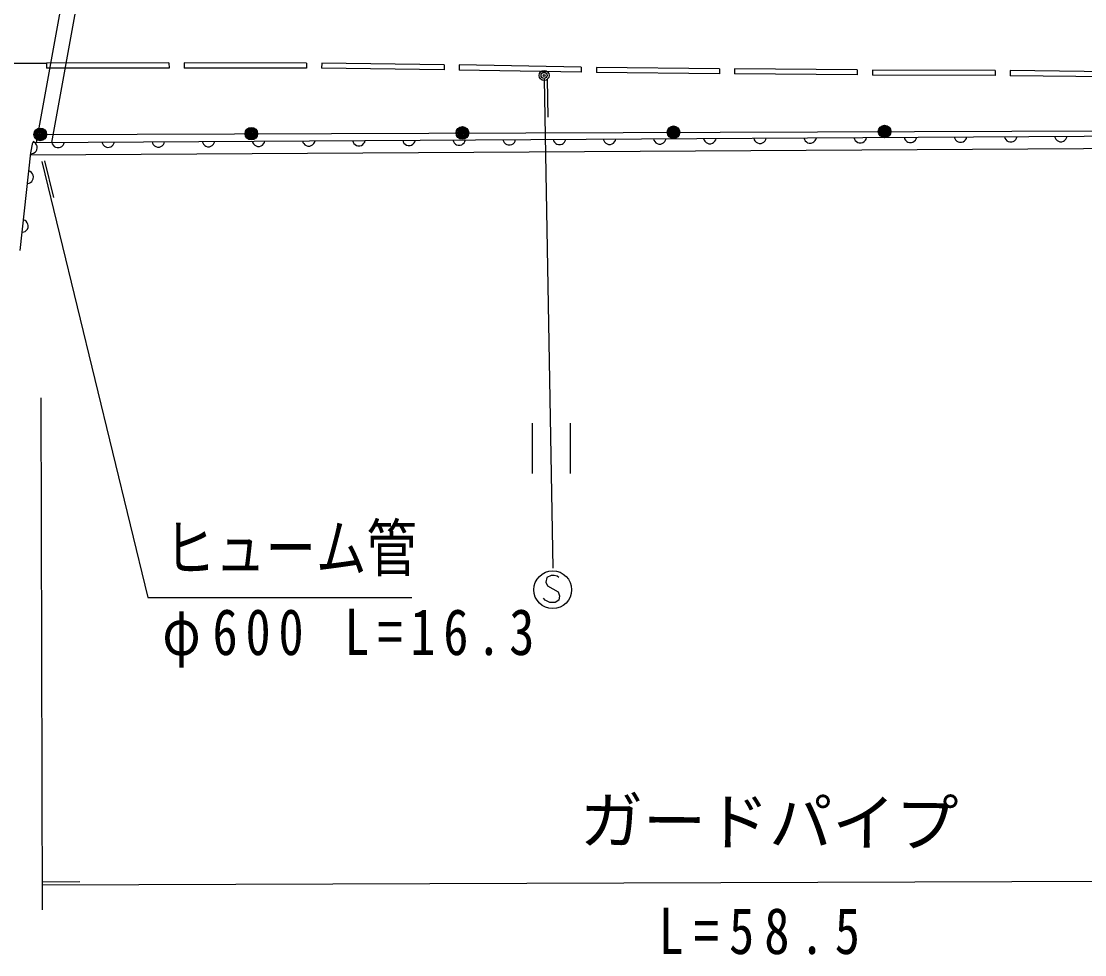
# Model space of a CAD drawing. Units: millimetres, scale not verified. Extents: x 40000 to 680000, y 20000 to 380000.
# Drawn here: x 399513 to 441664, y 240995 to 278009 of the extents above; entities that cross this region are included whole.
import ezdxf
from ezdxf.enums import TextEntityAlignment as Align

# ---------------------------------------------------------------- set-up
doc = ezdxf.new("R2010")
doc.units = ezdxf.units.MM
doc.header["$LTSCALE"] = 1000
doc.layers.add('M-BGD', color=7, linetype='Continuous', lineweight=25)
doc.styles.add('ＭＳ ゴシック', font='')
doc.styles.get('ＭＳ ゴシック').set_extended_font_data('MS Gothic')

msp = doc.modelspace()

# ---------------------------------------------------------------- linework, layer by layer
at = {"layer": 'M-BGD'}
for p, q in [((400113, 273203), (403025, 289237)), ((400724, 273206), (403636, 289242)), ((397533, 276342), (400518, 276351)), ((405368, 276355), (400518, 276351)), ((400518, 276351), (400518, 276151)), ((405369, 276155), (400518, 276151)), ((405368, 276355), (405369, 276155)), ((405968, 276355), (405968, 276155)), ((410820, 276345), (405968, 276355)), ((410820, 276145), (405968, 276155)), ((410820, 276345), (410820, 276145)), ((411420, 276344), (411418, 276144)), ((416271, 276083), (411418, 276144)), ((416274, 276283), (411420, 276344)), ((416274, 276283), (416271, 276083)), ((416874, 276275), (416870, 276075)), ((421709, 276187), (416874, 276275)), ((421709, 276187), (421705, 275987)), ((422309, 276176), (422307, 275976)), ((427183, 276128), (422309, 276176)), ((427183, 276128), (427181, 275928)), ((427783, 276122), (427782, 275922)), ((432648, 276080), (427783, 276122)), ((421705, 275987), (416870, 276075)), ((420232, 275707), (420576, 256322)), ((420352, 275709), (420379, 274210)), ((427181, 275928), (422307, 275976)), ((432647, 275880), (427782, 275922)), ((432648, 276080), (432647, 275880)), ((433248, 276075), (433248, 275875)), ((438112, 276054), (433248, 276075)), ((438111, 275854), (433248, 275875)), ((438112, 276054), (438111, 275854)), ((438712, 276051), (438710, 275851)), ((443549, 275798), (438710, 275851)), ((443552, 275998), (438712, 276051)), ((400266, 273522), (458830, 273725)), ((400440, 272474), (400795, 271017)), ((400290, 263083), (400336, 242772)), ((419768, 262072), (419768, 260072)), ((421288, 260072), (421288, 262072)), ((400333, 243892), (401833, 243897)), ((400334, 243772), (458898, 243975))]:
    msp.add_line(p, q, dxfattribs=at)
for points in [[(399471, 268922), (399891, 272791), (399977, 273202), (463571, 273579)], [(399883, 272752), (399945, 272759), (400001, 272778), (400060, 272817), (400099, 272860), (400131, 272914), (400148, 272993), (400140, 273056), (400121, 273111), (400082, 273170), (400040, 273209), (399985, 273241)], [(400720, 273206), (400741, 273147), (400771, 273097), (400821, 273047), (400872, 273017), (400932, 272998), (401012, 272998), (401072, 273018), (401121, 273049), (401171, 273099), (401201, 273149), (401220, 273209)], [(402708, 273218), (402728, 273158), (402758, 273109), (402809, 273059), (402859, 273029), (402919, 273009), (402999, 273010), (403059, 273030), (403109, 273061), (403158, 273111), (403188, 273161), (403208, 273221)], [(404695, 273230), (404715, 273170), (404746, 273120), (404796, 273071), (404846, 273041), (404906, 273021), (404986, 273022), (405046, 273042), (405096, 273072), (405146, 273123), (405175, 273173), (405195, 273233)], [(406682, 273242), (406703, 273182), (406733, 273132), (406783, 273082), (406833, 273053), (406894, 273033), (406974, 273034), (407033, 273054), (407083, 273084), (407133, 273134), (407163, 273185), (407182, 273245)], [(408670, 273254), (408690, 273194), (408720, 273144), (408771, 273094), (408821, 273064), (408881, 273045), (408961, 273045), (409021, 273066), (409071, 273096), (409120, 273146), (409150, 273196), (409170, 273257)], [(410657, 273265), (410677, 273205), (410708, 273156), (410758, 273106), (410808, 273076), (410868, 273057), (410948, 273057), (411008, 273077), (411058, 273108), (411108, 273158), (411137, 273208), (411157, 273268)], [(412644, 273277), (412665, 273217), (412695, 273167), (412745, 273118), (412795, 273088), (412856, 273068), (412936, 273069), (412995, 273089), (413045, 273120), (413095, 273170), (413125, 273220), (413144, 273280)], [(414632, 273289), (414652, 273229), (414682, 273179), (414733, 273130), (414783, 273100), (414843, 273080), (414923, 273081), (414983, 273101), (415033, 273131), (415082, 273182), (415112, 273232), (415132, 273292)], [(416619, 273301), (416639, 273241), (416670, 273191), (416720, 273141), (416770, 273112), (416830, 273092), (416910, 273092), (416970, 273113), (417020, 273143), (417070, 273193), (417099, 273244), (417119, 273304)], [(418606, 273313), (418627, 273253), (418657, 273203), (418707, 273153), (418757, 273123), (418817, 273104), (418897, 273104), (418957, 273125), (419007, 273155), (419057, 273205), (419087, 273255), (419106, 273316)], [(420594, 273324), (420614, 273264), (420644, 273215), (420694, 273165), (420745, 273135), (420805, 273116), (420885, 273116), (420945, 273136), (420994, 273167), (421044, 273217), (421074, 273267), (421094, 273327)], [(422581, 273336), (422601, 273276), (422632, 273226), (422682, 273177), (422732, 273147), (422792, 273127), (422872, 273128), (422932, 273148), (422982, 273179), (423031, 273229), (423061, 273279), (423081, 273339)], [(424568, 273348), (424589, 273288), (424619, 273238), (424669, 273189), (424719, 273159), (424779, 273139), (424859, 273140), (424919, 273160), (424969, 273190), (425019, 273241), (425049, 273291), (425068, 273351)], [(426555, 273360), (426576, 273300), (426606, 273250), (426656, 273200), (426707, 273171), (426767, 273151), (426847, 273151), (426907, 273172), (426956, 273202), (427006, 273252), (427036, 273303), (427055, 273363)], [(428543, 273372), (428563, 273312), (428593, 273262), (428644, 273212), (428694, 273182), (428754, 273163), (428834, 273163), (428894, 273184), (428944, 273214), (428993, 273264), (429023, 273314), (429043, 273374)], [(430530, 273383), (430550, 273323), (430581, 273274), (430631, 273224), (430681, 273194), (430741, 273175), (430821, 273175), (430881, 273195), (430931, 273226), (430981, 273276), (431010, 273326), (431030, 273386)], [(432517, 273395), (432538, 273335), (432568, 273285), (432618, 273236), (432669, 273206), (432729, 273186), (432809, 273187), (432869, 273207), (432918, 273237), (432968, 273288), (432998, 273338), (433017, 273398)], [(434505, 273407), (434525, 273347), (434555, 273297), (434606, 273247), (434656, 273218), (434716, 273198), (434796, 273199), (434856, 273219), (434906, 273249), (434955, 273300), (434985, 273350), (435005, 273410)], [(436492, 273419), (436512, 273359), (436543, 273309), (436593, 273259), (436643, 273230), (436703, 273210), (436783, 273210), (436843, 273231), (436893, 273261), (436943, 273311), (436972, 273362), (436992, 273422)], [(438479, 273430), (438500, 273371), (438530, 273321), (438580, 273271), (438630, 273241), (438691, 273222), (438771, 273222), (438830, 273243), (438880, 273273), (438930, 273323), (438960, 273373), (438979, 273433)], [(440467, 273442), (440487, 273382), (440517, 273333), (440568, 273283), (440618, 273253), (440678, 273234), (440758, 273234), (440818, 273254), (440868, 273285), (440917, 273335), (440947, 273385), (440967, 273445)], [(464473, 273061), (463567, 273079), (399881, 272701)], [(400324, 272446), (404526, 255158), (414993, 255158)], [(399759, 271575), (399821, 271589), (399874, 271613), (399929, 271657), (399964, 271704), (399990, 271761), (399999, 271841), (399986, 271903), (399961, 271956), (399917, 272011), (399870, 272046), (399813, 272072)], [(399549, 269641), (399611, 269654), (399664, 269678), (399719, 269723), (399754, 269769), (399781, 269827), (399789, 269906), (399776, 269968), (399751, 270021), (399707, 270076), (399661, 270111), (399603, 270138)], [(420818, 255949), (420758, 256009), (420638, 256039), (420518, 256039), (420338, 255949), (420308, 255769), (420368, 255619), (420788, 255379), (420848, 255229), (420818, 255049), (420668, 254959), (420458, 254959), (420278, 255049), (420218, 255139)]]:
    msp.add_lwpolyline(points, dxfattribs=at)
for centre, radius in [((420235, 275861), 200), ((420235, 275861), 120), ((420235, 275861), 40), ((400266, 273522), 250), ((400266, 273522), 220), ((400266, 273522), 190), ((400266, 273522), 160), ((400266, 273522), 130), ((400266, 273522), 100), ((400266, 273522), 70), ((400266, 273522), 40), ((408632, 273551), 250), ((408632, 273551), 220), ((408632, 273551), 190), ((408632, 273551), 160), ((408632, 273551), 130), ((408632, 273551), 100), ((408632, 273551), 70), ((408632, 273551), 40), ((408632, 273551), 10), ((416998, 273580), 250), ((416998, 273580), 220), ((416998, 273580), 190), ((416998, 273580), 160), ((416998, 273580), 130), ((416998, 273580), 100), ((416998, 273580), 70), ((416998, 273580), 40), ((416998, 273580), 10), ((425365, 273609), 250), ((425365, 273609), 220), ((425365, 273609), 190), ((425365, 273609), 160), ((425365, 273609), 130), ((425365, 273609), 100), ((425365, 273609), 70), ((425365, 273609), 40), ((425365, 273609), 10), ((433731, 273638), 250), ((433731, 273638), 220), ((433731, 273638), 190), ((433731, 273638), 160), ((433731, 273638), 130), ((433731, 273638), 100), ((433731, 273638), 70), ((433731, 273638), 40), ((433731, 273638), 10), ((400266, 273522), 10), ((420578, 255469), 750)]:
    msp.add_circle(centre, radius, dxfattribs=at)

# ---------------------------------------------------------------- texts
at = {"layer": 'M-BGD', "style": 'ＭＳ ゴシック', "width": 0.8}
msp.add_text('ヒューム管', height=1833, dxfattribs=at).set_placement((405193, 255658), align=Align.BOTTOM_LEFT)
at = {"layer": 'M-BGD', "style": 'ＭＳ ゴシック'}
msp.add_text('ガードパイプ', height=1833, rotation=359.5, dxfattribs=at).set_placement((421643, 244866), align=Align.BOTTOM_LEFT)
at = {"layer": 'M-BGD', "char_height": 1833, "attachment_point": 7, "style": 'ＭＳ ゴシック'}
for s, insert in [('\\T1.31;\\W0.8;φ600\\~L=16.3', (405106, 252380)), ('\\T1.4;\\W0.8;L=58.5', (424773, 240995))]:
    msp.add_mtext(s, dxfattribs=dict(at, insert=insert))

doc.saveas('drawing.dxf')
